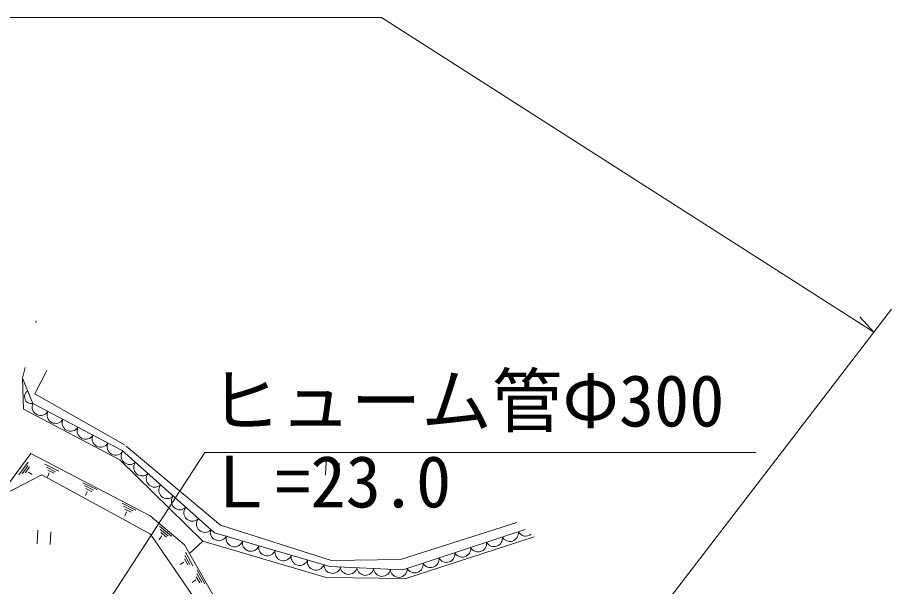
# Model space of a CAD drawing. Units: millimetres, scale not verified. Extents: x 40000 to 680000, y 20000 to 380000.
# Drawn here: x 486457 to 529825, y 311169 to 339390 of the extents above; entities that cross this region are included whole.
import ezdxf
from ezdxf.enums import TextEntityAlignment as Align

# ---------------------------------------------------------------- set-up
doc = ezdxf.new("R2010")
doc.units = ezdxf.units.MM
doc.header["$LTSCALE"] = 1000
doc.layers.add('M-BGD', color=7, linetype='Continuous', lineweight=13)
doc.layers.add('M-STR-HTXT', color=7, linetype='Continuous', lineweight=13)
doc.styles.add('ＭＳ ゴシック', font='')
doc.styles.get('ＭＳ ゴシック').set_extended_font_data('MS Gothic')

msp = doc.modelspace()

# ---------------------------------------------------------------- linework, layer by layer
at = {"layer": 'M-BGD'}
for p, q in [((487386, 324346), (487365, 324257)), ((487386, 324346), (487365, 324257)), ((486836, 322038), (486706, 321494)), ((486836, 322038), (486706, 321494)), ((487910, 321887), (487325, 320727)), ((487910, 321887), (487325, 320727)), ((486706, 321494), (487224, 320250)), ((486755, 319964), (486706, 321494)), ((486755, 319964), (486706, 321494)), ((486706, 321494), (487224, 320250)), ((487325, 320727), (491792, 318175)), ((487325, 320727), (491792, 318175)), ((487224, 320250), (491652, 317909)), ((487224, 320250), (491652, 317909)), ((491537, 317458), (486755, 319964)), ((491537, 317458), (486755, 319964)), ((491652, 317909), (496229, 313824)), ((491652, 317909), (496229, 313824)), ((491852, 318133), (496525, 314216)), ((491852, 318133), (496525, 314216)), ((487116, 317759), (485970, 316197)), ((487116, 317759), (485970, 316197)), ((487116, 317759), (493047, 314670)), ((487116, 317759), (493047, 314670)), ((495662, 313423), (491537, 317458)), ((495662, 313423), (491537, 317458)), ((486981, 317331), (486531, 316709)), ((486981, 317331), (486531, 316709)), ((486986, 317168), (486687, 316754)), ((486986, 317168), (486687, 316754)), ((487048, 317083), (486844, 316800)), ((487048, 317083), (486844, 316800)), ((488506, 316895), (487818, 317236)), ((488506, 316895), (487818, 317236)), ((488346, 316863), (487889, 317090)), ((488346, 316863), (487889, 317090)), ((501776, 317372), (501743, 316695)), ((501776, 317372), (501743, 316695)), ((502414, 317293), (502383, 316652)), ((502414, 317293), (502383, 316652)), ((487672, 316708), (485820, 315755)), ((487672, 316708), (485820, 315755)), ((487186, 316730), (486997, 316845)), ((487186, 316730), (486997, 316845)), ((493057, 313771), (487672, 316708)), ((493057, 313771), (487672, 316708)), ((487947, 316593), (488029, 316799)), ((487947, 316593), (488029, 316799)), ((488272, 316788), (487959, 316943)), ((488272, 316788), (487959, 316943)), ((490393, 315978), (489705, 316319)), ((490393, 315978), (489705, 316319)), ((490234, 315946), (489776, 316173)), ((490234, 315946), (489776, 316173)), ((489834, 315676), (489917, 315882)), ((489834, 315676), (489917, 315882)), ((490160, 315871), (489847, 316026)), ((490160, 315871), (489847, 316026)), ((492335, 314963), (491647, 315304)), ((492335, 314963), (491647, 315304)), ((492176, 314930), (491718, 315157)), ((492176, 314930), (491718, 315157)), ((491776, 314660), (491859, 314866)), ((491776, 314660), (491859, 314866)), ((492102, 314855), (491789, 315010)), ((492102, 314855), (491789, 315010)), ((493047, 314670), (494739, 313237)), ((493047, 314670), (494739, 313237)), ((494098, 313670), (493506, 314159)), ((494098, 313670), (493506, 314159)), ((493935, 313675), (493541, 314000)), ((493935, 313675), (493541, 314000)), ((496525, 314216), (502033, 312456)), ((496525, 314216), (502033, 312456)), ((505458, 312511), (511242, 314341)), ((505458, 312511), (511242, 314341)), ((505572, 311992), (511654, 313998)), ((505572, 311992), (511654, 313998)), ((487470, 313968), (487437, 313292)), ((487470, 313968), (487437, 313292)), ((488109, 313889), (488078, 313249)), ((488109, 313889), (488078, 313249)), ((496886, 308199), (493057, 313771)), ((496886, 308199), (493057, 313771)), ((493485, 313503), (493612, 313684)), ((493485, 313503), (493612, 313684)), ((493846, 313619), (493577, 313841)), ((493846, 313619), (493577, 313841)), ((496229, 313824), (501950, 312167)), ((496229, 313824), (501950, 312167)), ((512091, 313636), (505722, 311563)), ((512091, 313636), (505722, 311563)), ((494739, 313237), (497460, 308494)), ((494739, 313237), (497460, 308494)), ((495662, 313423), (494986, 312808)), ((495662, 313423), (494986, 312808)), ((501773, 311623), (495662, 313423)), ((501773, 311623), (495662, 313423)), ((495009, 312256), (494763, 312704)), ((495009, 312256), (494763, 312704)), ((495159, 312191), (494789, 312865)), ((495159, 312191), (494789, 312865)), ((494527, 312263), (494713, 312384)), ((494527, 312263), (494713, 312384)), ((494906, 312237), (494738, 312543)), ((494906, 312237), (494738, 312543)), ((502033, 312456), (505458, 312511)), ((502033, 312456), (505458, 312511)), ((495753, 311304), (495378, 311974)), ((495753, 311304), (495378, 311974)), ((501950, 312167), (505572, 311992)), ((501950, 312167), (505572, 311992)), ((495121, 311370), (495305, 311493)), ((495121, 311370), (495305, 311493)), ((495500, 311347), (495329, 311652)), ((495500, 311347), (495329, 311652)), ((495603, 311367), (495354, 311813)), ((495603, 311367), (495354, 311813)), ((505722, 311563), (501773, 311623)), ((505722, 311563), (501773, 311623))]:
    msp.add_line(p, q, dxfattribs=at)
for centre, radius, start, end in [((487145, 320582), 341, 121.8231, 283.3672), ((487145, 320582), 341, 121.8231, 283.3672), ((487606, 320074), 421, 155.2825, 328.99), ((487606, 320074), 421, 155.2825, 328.99), ((488350, 319681), 421, 155.2825, 328.99), ((488350, 319681), 421, 155.2825, 328.99), ((489094, 319288), 421, 155.2825, 328.99), ((489094, 319288), 421, 155.2825, 328.99), ((489838, 318895), 421, 155.2825, 328.99), ((489838, 318895), 421, 155.2825, 328.99), ((490581, 318502), 421, 155.2825, 328.99), ((490581, 318502), 421, 155.2825, 328.99), ((491325, 318108), 421, 155.2825, 328.99), ((491325, 318108), 421, 155.2825, 328.99), ((492025, 317640), 421, 144.7256, 311.7725), ((492025, 317640), 421, 144.7256, 311.7725), ((492645, 317075), 421, 144.7256, 311.7725), ((492645, 317075), 421, 144.7256, 311.7725), ((493269, 316517), 421, 144.7256, 311.7725), ((493269, 316517), 421, 144.7256, 311.7725), ((493889, 315952), 421, 144.7256, 311.7725), ((493889, 315952), 421, 144.7256, 311.7725), ((494514, 315394), 421, 144.7256, 311.7725), ((494514, 315394), 421, 144.7256, 311.7725), ((495133, 314829), 421, 144.7256, 311.7725), ((495133, 314829), 421, 144.7256, 311.7725), ((495758, 314271), 421, 144.7256, 311.7725), ((495758, 314271), 421, 144.7256, 311.7725), ((496450, 313862), 421, 168.2369, 335.2838), ((496450, 313862), 421, 168.2369, 335.2838), ((497227, 313559), 421, 168.2369, 340.7346), ((497227, 313559), 421, 168.2369, 340.7346), ((510102, 313566), 421, 208.5226, 7.9811), ((510102, 313566), 421, 208.5226, 7.9811), ((510889, 313825), 421, 208.5226, 7.9811), ((510889, 313825), 421, 208.5226, 7.9811), ((511677, 314085), 421, 208.5226, 309.2043), ((511677, 314085), 421, 208.5226, 309.2043), ((498037, 313334), 421, 168.2369, 340.7346), ((498037, 313334), 421, 168.2369, 340.7346), ((498847, 313109), 421, 168.2369, 340.7346), ((498847, 313109), 421, 168.2369, 340.7346), ((509315, 313306), 421, 208.5226, 7.9811), ((509315, 313306), 421, 208.5226, 7.9811), ((499651, 312867), 421, 168.2369, 340.7346), ((499651, 312867), 421, 168.2369, 340.7346), ((500458, 312633), 421, 168.2369, 340.7346), ((500458, 312633), 421, 168.2369, 340.7346), ((507740, 312787), 421, 208.5226, 7.9811), ((507740, 312787), 421, 208.5226, 7.9811), ((508527, 313046), 421, 208.5226, 7.9811), ((508527, 313046), 421, 208.5226, 7.9811), ((501265, 312399), 421, 168.2369, 340.7346), ((501265, 312399), 421, 168.2369, 340.7346), ((502082, 312241), 421, 178.6153, 346.3172), ((502082, 312241), 421, 178.6153, 346.3172), ((506165, 312267), 421, 208.5226, 7.9811), ((506165, 312267), 421, 208.5226, 7.9811), ((506953, 312527), 421, 208.5226, 7.9811), ((506953, 312527), 421, 208.5226, 7.9811), ((502892, 312192), 421, 186.8587, 347.6106), ((502892, 312192), 421, 186.8587, 347.6106), ((503719, 312143), 421, 185.5702, 348.8992), ((503719, 312143), 421, 185.5702, 348.8992), ((504547, 312094), 421, 184.2859, 350.1835), ((504547, 312094), 421, 184.2859, 350.1835), ((505374, 312044), 421, 183.0051, 2.962), ((505374, 312044), 421, 183.0051, 2.962)]:
    msp.add_arc(centre, radius, start, end, dxfattribs=at)
at = {"layer": 'M-STR-HTXT'}
for p, q in [((190110, 339390), (504527, 339390)), ((528955, 323788), (504527, 339390)), ((529825, 324920), (496213, 281190)), ((528955, 323788), (528246, 324537)), ((472828, 282446), (495750, 317821)), ((495750, 317821), (523111, 317821))]:
    msp.add_line(p, q, dxfattribs=at)

# ---------------------------------------------------------------- texts
at = {"layer": 'M-STR-HTXT', "style": 'ＭＳ ゴシック'}
for s, p in [('ヒューム管Φ300', (495993, 318334)), ('Ｌ=23.0', (495750, 314321))]:
    msp.add_text(s, height=2566, dxfattribs=at).set_placement(p, align=Align.BOTTOM_LEFT)

doc.saveas('drawing.dxf')
